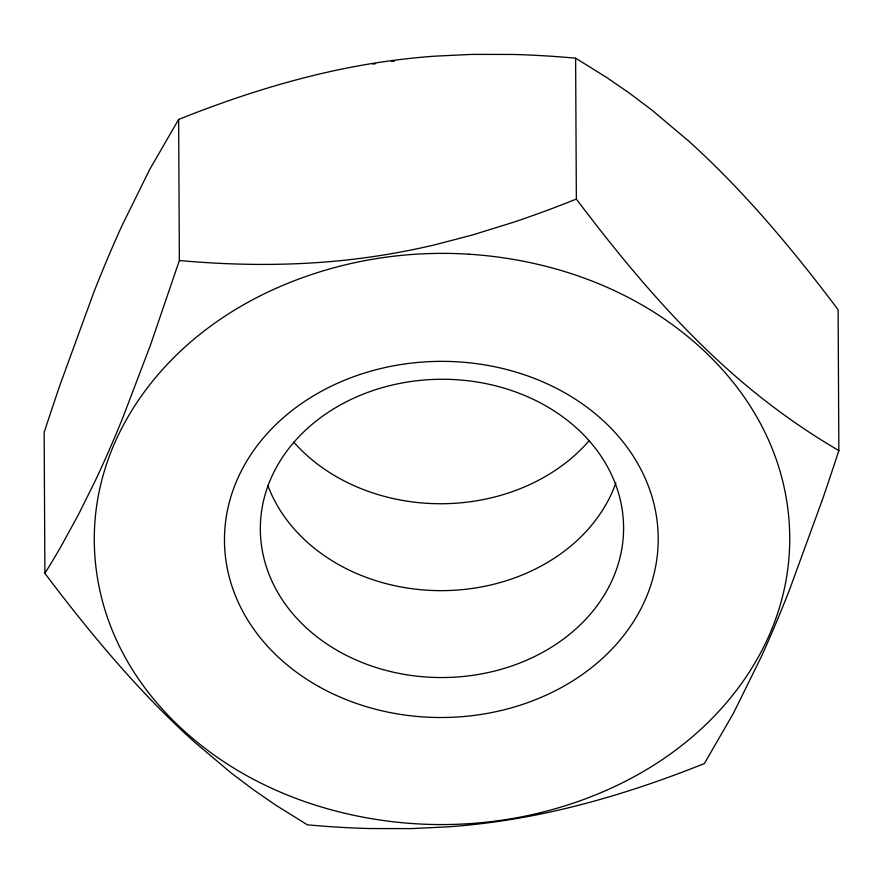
<?xml version="1.0" encoding="UTF-8"?>
<svg xmlns="http://www.w3.org/2000/svg" width="883" height="883" viewBox="0 0 883 883"><rect width="100%" height="100%" fill="white"/><g stroke="black" fill="none" stroke-linecap="round" stroke-linejoin="round"><path stroke-width="1.32" d="M178.631 119.448L179.37 260.518L150.563 344.834L122.969 417.328A413.41 79.536 -73.9 0 1 98.19 474.524A420.496 80.894 -73.9 0 1 94.547 482.273L78.311 514.866L61.203 546.102A703.541 135.353 -73.9 0 1 49.735 565.473L44.89 573.332C80.033 619.954 116.986 665.352 157.947 707.04A423.078 156.17 54.8 0 0 194.591 742.15L231.445 773.188L253.741 789.965L275.507 804.976L307.383 824.843L321.655 826.024A679.413 381.5 -12.8 0 0 370.109 828.552L411.125 828.607L448.354 826.83A415.396 233.244 -12.8 0 0 530.131 816.113C589.844 804.722 647.99 786.113 704.369 763.552L733.354 713.42L761.036 657.294A413.41 79.536 -73.9 0 0 785.804 599.204A420.496 80.894 -73.9 0 0 789.446 589.999L822.647 499.038A703.541 135.353 -73.9 0 0 834.038 465.209L838.85 450.595L838.11 309.668C802.967 263.046 766.014 217.648 725.053 175.96A423.078 156.17 54.8 0 0 688.409 140.85L651.555 109.812L629.259 93.035L607.493 78.024L575.617 58.157L561.345 56.976A679.413 381.5 -12.8 0 0 512.891 54.448L471.875 54.393L434.646 56.17A415.396 233.244 -12.8 0 0 352.869 66.887C293.156 78.278 235.01 96.887 178.631 119.448L149.646 169.58L121.964 225.706A413.41 79.536 -73.9 0 0 97.196 283.796A420.496 80.894 -73.9 0 0 93.554 293.001L60.353 383.962A703.541 135.353 -73.9 0 0 48.962 417.791L44.15 432.405L44.89 573.332M575.617 58.157L576.356 199.072L562.129 204.668A679.413 381.5 -12.8 0 1 513.774 222.163L472.813 234.878L435.639 244.613A415.396 233.244 -12.8 0 1 353.873 259.172C295.982 266.059 237.384 265.794 179.37 260.518M372.891 64.073L375.573 63.675M391.732 61.413L394.425 61.104M468.983 254.205C432.736 251.909 396.202 254.326 360.584 261.467A352.913 289.79 -0.3 0 0 260.043 295.926C229.845 311.136 201.721 330.584 177.395 354.105A352.913 289.79 -0.3 0 0 120.596 430.474C106.887 457.549 98.09 487.118 95.287 517.361A352.913 289.79 -0.3 0 0 103.929 606.455C112.571 636.202 127.031 664.126 145.618 688.861A352.913 289.79 -0.3 0 0 216.39 756.665C244.823 776.599 276.28 792.051 309.16 803.111A352.913 289.79 -0.3 0 0 415.032 823.729C451.29 826.035 487.824 823.607 523.442 816.466A352.913 289.79 -0.3 0 0 623.983 782.018C654.182 766.797 682.294 747.349 706.621 723.828A352.913 289.79 -0.3 0 0 763.42 647.471C777.128 620.396 785.925 590.815 788.729 560.573A352.913 289.79 -0.3 0 0 780.097 471.478C771.444 441.732 756.996 413.818 738.409 389.072A352.913 289.79 -0.3 0 0 667.625 321.269C639.204 301.346 607.747 285.893 574.866 274.823A352.913 289.79 -0.3 0 0 468.983 254.216M838.85 450.595C798.53 427.008 760.727 399.204 726.058 367.902A423.078 156.17 54.8 0 1 689.413 332.781C648.453 291.103 611.5 245.706 576.356 199.072M615.848 483.012A181.633 149.15 -0.3 0 1 442.703 590.639A181.633 149.15 -0.3 0 1 267.836 485.484M589.259 440.551A181.633 149.15 -0.3 0 1 293.84 442.206M339.204 651.566A181.633 149.15 -0.3 0 0 623.034 539.679A181.633 149.15 -0.3 0 0 363.63 393.973A181.633 149.15 -0.3 0 0 339.204 651.566M318.653 686.488A216.876 178.079 -0.3 0 0 657.559 552.901A216.876 178.079 -0.3 0 0 347.825 378.917A216.876 178.079 -0.3 0 0 318.653 686.488"/></g></svg>
